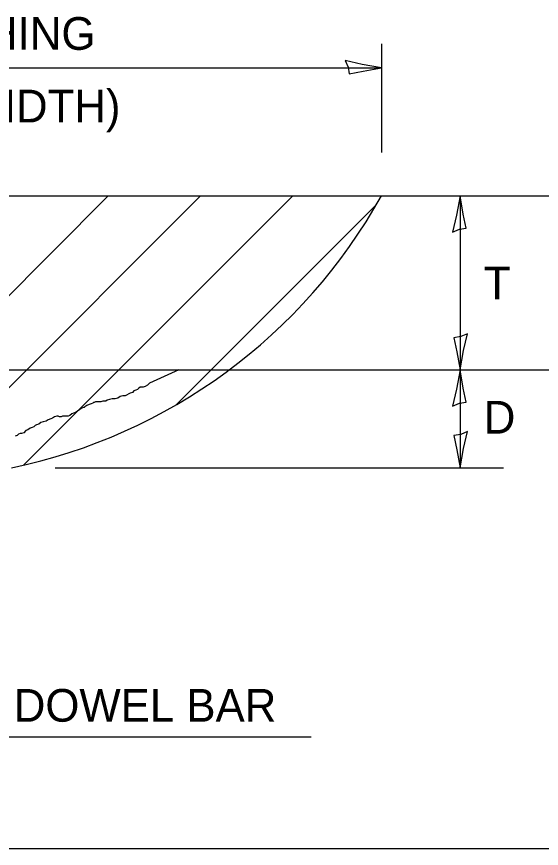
# Model space of a CAD drawing. Extents: x 101733 to 102413, y 98662 to 99115.
# Drawn here: x 101961.3 to 102009.4, y 98959.7 to 99036 of the extents above; entities that cross this region are included whole.
import ezdxf

# ---------------------------------------------------------------- set-up
doc = ezdxf.new("R2010")
doc.units = 0
for name, color, linetype in [('Design_PR_Roadway Dimensions', 7, 'Continuous'), ('Design_PR_Roadway Notes', 7, 'Continuous'), ('Level 27', 7, 'Continuous'), ('Level 43', 7, 'Continuous'), ('Topo_Building', 7, 'Continuous'), ('Topo_EOP', 7, 'Continuous')]:
    doc.layers.add(name, color=color, linetype=linetype)

msp = doc.modelspace()

# ---------------------------------------------------------------- linework, layer by layer
at = {"layer": 'Design_PR_Roadway Notes'}
msp.add_line((101958.217, 98969.973), (101988.333, 98969.973), dxfattribs=at)
at = {"layer": 'Level 27'}
msp.add_line((101875.058, 99019.588), (101994.759, 99019.586), dxfattribs=at)
msp.add_arc((101950.55, 99044.179), 50.589, 281.7405, 330.91316, dxfattribs=at)
at = {"layer": 'Level 43'}
for p, q in [((101994.761, 99033.554), (101994.761, 99023.579)), ((101875.061, 99031.33), (101994.761, 99031.33)), ((102001.975, 99019.589), (102001.975, 99003.629)), ((102001.975, 99003.629), (102001.975, 98994.647)), ((101964.836, 98994.647), (102005.965, 98994.647))]:
    msp.add_line(p, q, dxfattribs=at)
for points in [[(101991.438, 99032.025), (101991.708, 99031.387), (101991.813, 99030.774), (101993.099, 99031.041), (101994.761, 99031.33), (101992.988, 99031.653)], [(102001.28, 99016.265), (102001.918, 99016.535), (102002.531, 99016.64), (102002.264, 99017.926), (102001.975, 99019.589), (102001.652, 99017.816)], [(102002.671, 99006.952), (102002.032, 99006.682), (102001.419, 99006.577), (102001.687, 99005.291), (102001.975, 99003.629), (102002.298, 99005.401)], [(102001.28, 99000.305), (102001.918, 99000.575), (102002.531, 99000.68), (102002.264, 99001.966), (102001.975, 99003.629), (102001.652, 99001.856)], [(102002.671, 98997.972), (102002.032, 98997.701), (102001.419, 98997.597), (102001.687, 98996.31), (102001.975, 98994.647), (102002.298, 98996.421)]]:
    msp.add_lwpolyline(points, close=True, dxfattribs=at)
at = {"layer": 'Topo_Building'}
for p, q in [((101944.775, 98994.647), (101969.708, 99019.589)), ((101953.237, 98994.647), (101978.179, 99019.589)), ((101961.936, 98994.887), (101986.638, 99019.589)), ((101975.941, 99000.425), (101994.306, 99018.795))]:
    msp.add_line(p, q, dxfattribs=at)
msp.add_lwpolyline([(101976.184, 99003.629), (101973.503, 99002.428), (101973.439, 99002.356), (101973.303, 99002.228), (101973.104, 99002.096), (101972.912, 99002.033), (101972.78, 99002.033), (101972.645, 99002.033), (101972.513, 99001.961), (101972.385, 99001.829), (101972.246, 99001.765), (101972.05, 99001.701), (101971.923, 99001.57), (101971.719, 99001.502), (101971.587, 99001.438), (101971.396, 99001.302), (101971.256, 99001.239), (101971.061, 99001.239), (101970.801, 99001.175), (101970.598, 99001.043), (101970.335, 99000.971), (101970.071, 99000.971), (101969.812, 99000.907), (101969.608, 99000.84), (101969.481, 99000.776), (101969.345, 99000.776), (101969.213, 99000.776), (101969.018, 99000.712), (101968.822, 99000.712), (101968.619, 99000.712), (101968.555, 99000.712), (101968.419, 99000.644), (101968.356, 99000.644), (101968.288, 99000.58), (101968.156, 99000.512), (101967.965, 99000.449), (101967.761, 99000.377), (101967.566, 99000.249), (101967.502, 99000.185), (101967.43, 99000.185), (101967.298, 99000.117), (101967.103, 98999.982), (101966.907, 98999.85), (101966.708, 98999.722), (101966.512, 98999.655), (101966.376, 98999.591), (101966.177, 98999.459), (101966.049, 98999.387), (101965.782, 98999.387), (101965.65, 98999.387), (101965.523, 98999.387), (101965.387, 98999.323), (101965.255, 98999.323), (101965.124, 98999.387), (101964.996, 98999.387), (101964.792, 98999.323), (101964.597, 98999.196), (101964.461, 98999.128), (101964.198, 98999.064), (101964.006, 98998.924), (101963.739, 98998.861), (101963.544, 98998.797), (101963.34, 98998.665), (101963.145, 98998.601), (101963.017, 98998.533), (101962.885, 98998.398), (101962.75, 98998.334), (101962.554, 98998.27), (101962.351, 98998.138), (101962.155, 98998.075), (101961.96, 98997.871), (101961.76, 98997.807), (101961.628, 98997.807), (101961.493, 98997.743), (101961.361, 98997.612), (101961.166, 98997.544)], dxfattribs=at)
at = {"layer": 'Topo_EOP'}
for p, q in [((101801.246, 99019.589), (102068.576, 99019.589)), ((101801.246, 99003.629), (102068.576, 99003.629)), ((101934.911, 98959.739), (102068.576, 98959.739))]:
    msp.add_line(p, q, dxfattribs=at)

# ---------------------------------------------------------------- texts
at = {"layer": 'Design_PR_Roadway Dimensions'}
for s, height, p in [('PARTIAL DEPTH REMOVAL & PATCHING', 3.00048, (101890.729, 99032.991)), ('(MINIMUM 4 FT. LENGTH x HALF LANE WIDTH)', 3.00048, (101881.893, 99026.333)), ('T', 3, (102004.155, 99010.108)), ('D', 3, (102004.15, 98997.787))]:
    msp.add_text(s, height=height, dxfattribs=at).set_placement(p)
at = {"layer": 'Design_PR_Roadway Notes'}
msp.add_text('DOWEL BAR', height=3.0005, dxfattribs=at).set_placement((101961.049, 98971.357))

doc.saveas('drawing.dxf')
